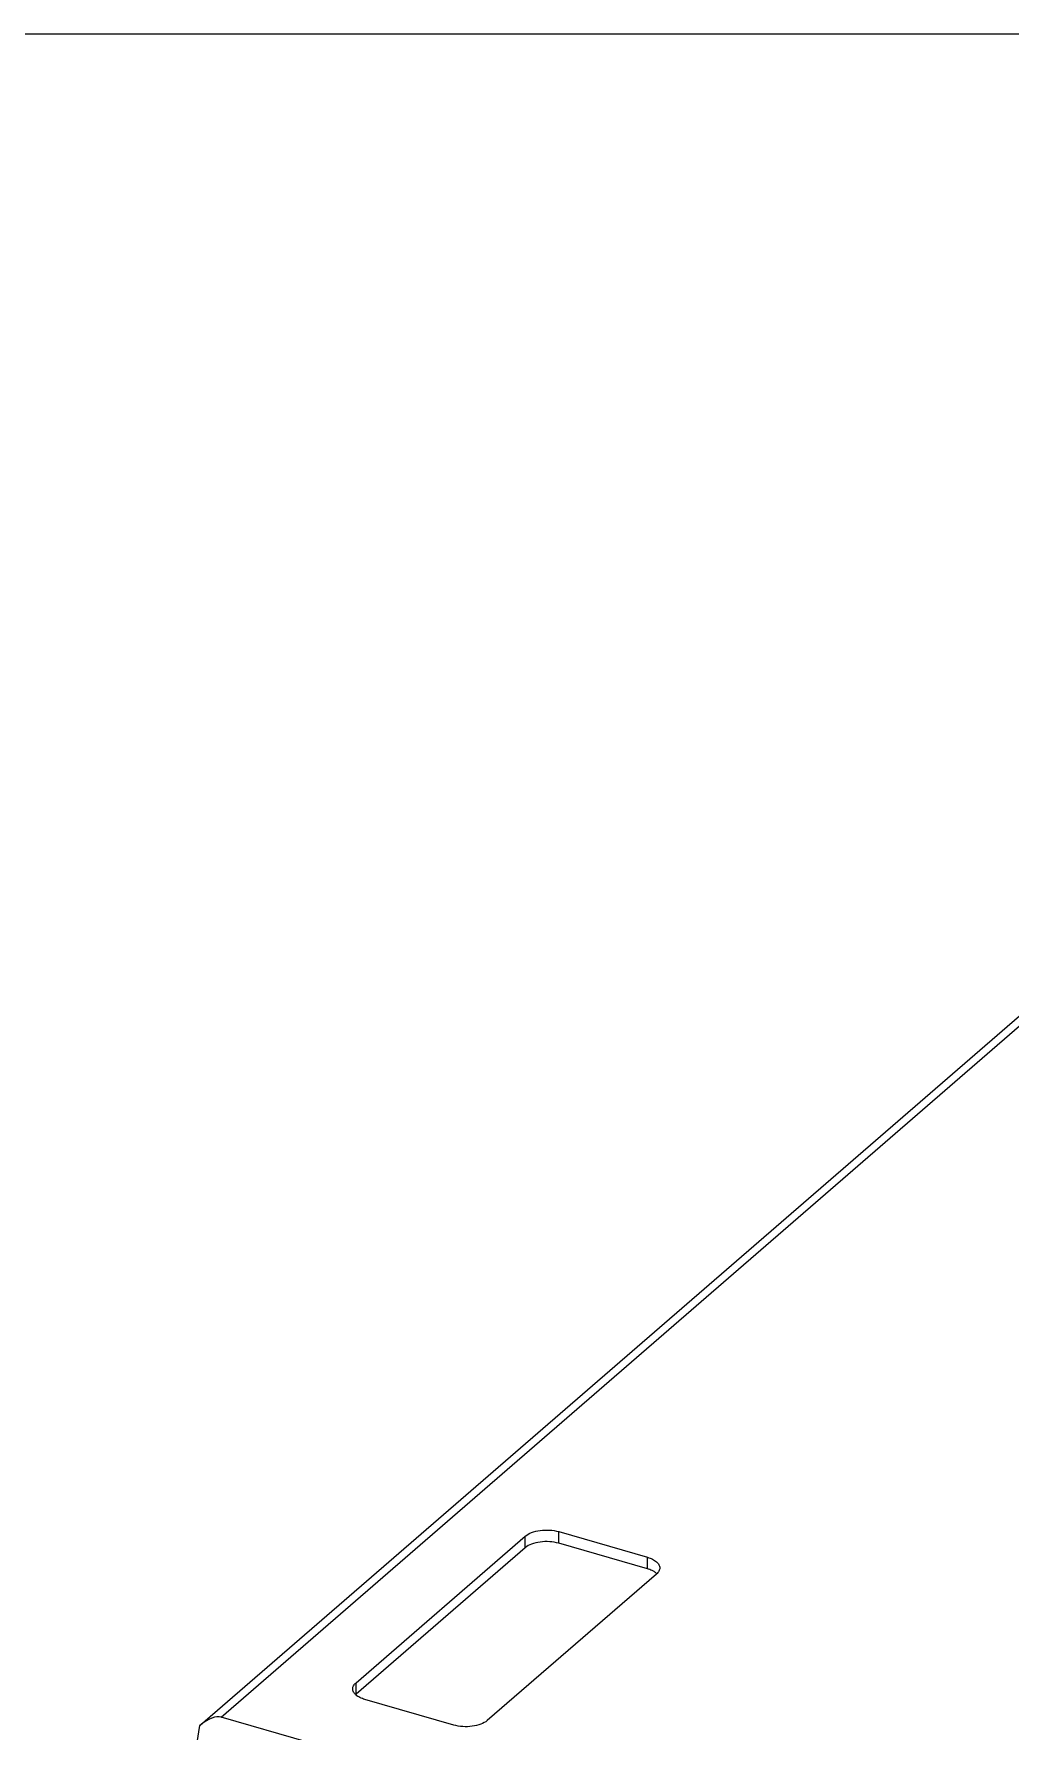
# Model space of a CAD drawing. Header units: millimetres. Extents: x 0 to 3564, y 0 to 2520.
# Drawn here: x 1386.1 to 1605.2, y 2139 to 2520 of the extents above; entities that cross this region are included whole.
import ezdxf

# ---------------------------------------------------------------- set-up
doc = ezdxf.new("R2010")
doc.units = ezdxf.units.MM
doc.layers.get('0').update_dxf_attribs({"lineweight": 13})
doc.layers.add('图框', color=7, linetype='Continuous')

# ---------------------------------------------------------------- blocks, each defined once
blk = doc.blocks.new('A4-H')
at = {"layer": '图框'}
blk.add_lwpolyline([(0, 210.021), (297, 210.021), (297, 0), (0, 0)], close=True, dxfattribs=at)

msp = doc.modelspace()

# ---------------------------------------------------------------- linework, layer by layer
for p, q in [((1423.4, 2140.34), (1741.33, 2415.67)), ((1428.14, 2142.16), (1743.14, 2414.95)), ((1503.92, 2181.19), (1503.92, 2183.79)), ((1503.92, 2183.79), (1523.84, 2178.04)), ((1458.41, 2149.87), (1496.41, 2182.78)), ((1496.41, 2180.18), (1458.41, 2147.27)), ((1496.41, 2180.18), (1496.41, 2182.78)), ((1523.84, 2175.44), (1503.92, 2181.19)), ((1523.84, 2175.44), (1523.84, 2178.04)), ((1525.85, 2174.28), (1487.85, 2141.37)), ((1458.41, 2147.27), (1458.41, 2149.87)), ((1480.34, 2140.37), (1460.42, 2146.12)), ((1822.18, 2028.41), (1428.14, 2142.16)), ((1422.14, 2132.63), (1423.32, 2140.25)), ((1423.32, 2140.25), (1423.4, 2140.34))]:
    msp.add_line(p, q)
msp.add_ellipse((1422.14, 2132.63), major_axis=(6.51, 9.29), ratio=0.379144, start_param=6.412444, end_param=7.197842)
for points, knots in [([(1496.41, 2182.78), (1496.82, 2183.14), (1497.91, 2183.7), (1499.79, 2184.14), (1501.87, 2184.2), (1503.26, 2183.98), (1503.92, 2183.79)], [0, 0, 0, 0, 0.208421, 0.462084, 0.736249, 1, 1, 1, 1]), ([(1503.92, 2181.19), (1503.26, 2181.38), (1501.87, 2181.6), (1499.79, 2181.54), (1497.91, 2181.11), (1496.82, 2180.54), (1496.41, 2180.18)], [0, 0, 0, 0, 0.263783, 0.53791, 0.791554, 1, 1, 1, 1]), ([(1523.84, 2178.04), (1524.23, 2177.92), (1524.94, 2177.66), (1525.83, 2177.11), (1526.43, 2176.44), (1526.59, 2175.9), (1526.59, 2175.66)], [0, 0, 0, 0, 0.316043, 0.586252, 0.809351, 1, 1, 1, 1]), ([(1526.59, 2175.66), (1526.59, 2175.41), (1526.44, 2174.87), (1526.07, 2174.47), (1525.85, 2174.28)], [0, 0, 0, 0, 0.460759, 1, 1, 1, 1]), ([(1525.18, 2174.9), (1525.08, 2174.95), (1524.65, 2175.17), (1524.19, 2175.34), (1523.84, 2175.44)], [0, 0, 0, 0, 0.23487, 1, 1, 1, 1]), ([(1525.95, 2174.35), (1525.89, 2174.4), (1525.65, 2174.61), (1525.39, 2174.78), (1525.18, 2174.9)], [0, 0, 0, 0, 0.233967, 1, 1, 1, 1]), ([(1457.67, 2148.5), (1457.67, 2148.74), (1457.83, 2149.28), (1458.19, 2149.68), (1458.41, 2149.87)], [0, 0, 0, 0, 0.460759, 1, 1, 1, 1]), ([(1460.42, 2146.12), (1460.03, 2146.23), (1459.32, 2146.49), (1458.43, 2147.05), (1457.83, 2147.71), (1457.67, 2148.25), (1457.67, 2148.5)], [0, 0, 0, 0, 0.316043, 0.586252, 0.809351, 1, 1, 1, 1]), ([(1487.85, 2141.37), (1487.44, 2141.02), (1486.35, 2140.45), (1484.47, 2140.02), (1482.4, 2139.95), (1481, 2140.17), (1480.34, 2140.37)], [0, 0, 0, 0, 0.208421, 0.462084, 0.736249, 1, 1, 1, 1])]:
    msp.add_open_spline(points, degree=3, knots=knots)

# ---------------------------------------------------------------- block references
at = {"layer": '图框', "xscale": 11.99895590440453, "yscale": 11.99895590440453, "zscale": 11.99895590440453}
msp.add_blockref('A4-H', (0, 0), dxfattribs=at)

doc.saveas('drawing.dxf')
